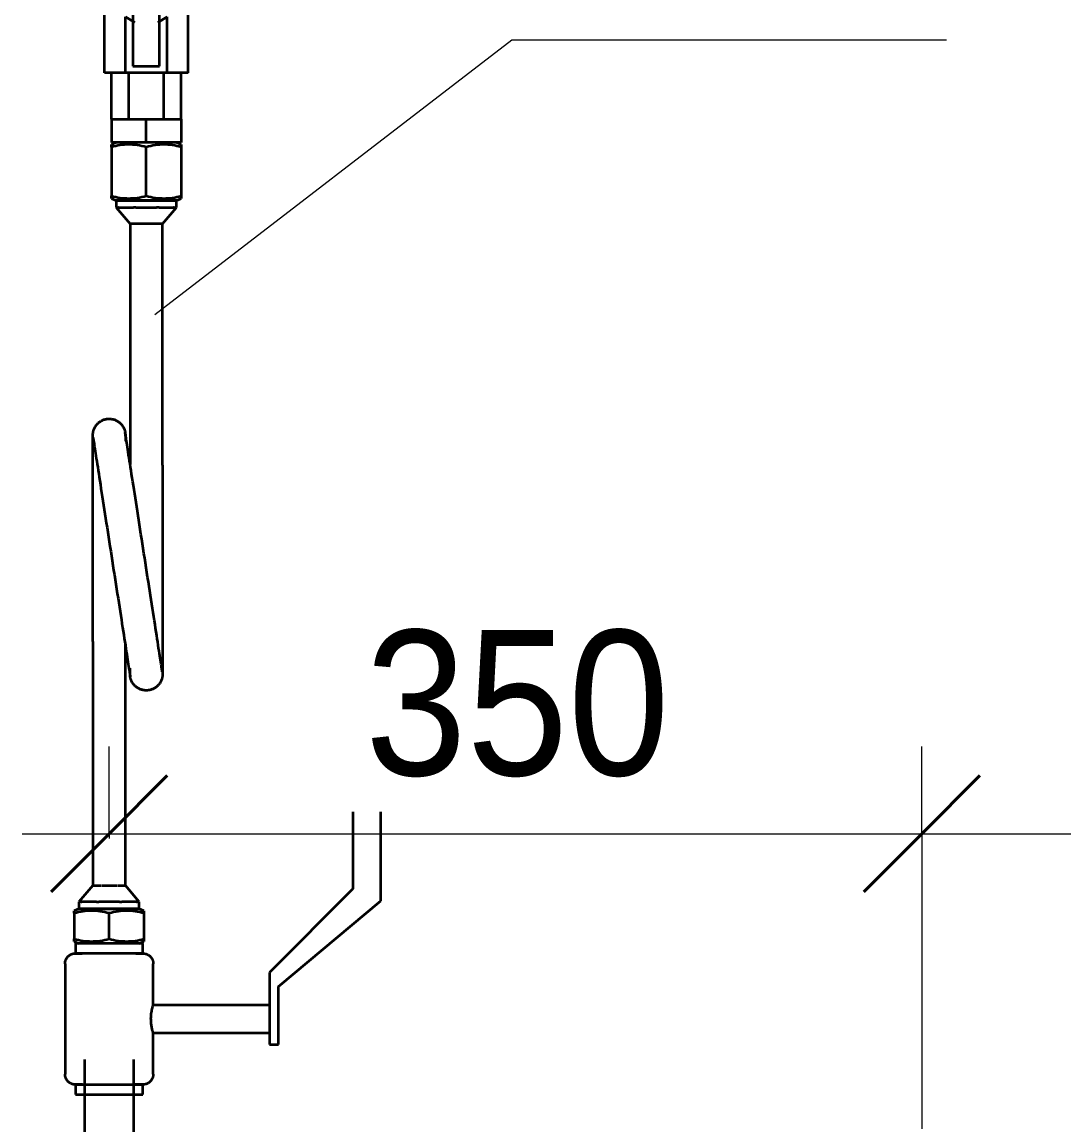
# Model space of a CAD drawing. Header units: millimetres. Extents: x -11989 to -4071, y -1478 to 4600.
# Drawn here: x -7676.5 to -7227.8, y 1946.9 to 2421.9 of the extents above; entities that cross this region are included whole.
import ezdxf

# ---------------------------------------------------------------- set-up
doc = ezdxf.new("R2010")
doc.units = ezdxf.units.MM
for name, color, linetype, lineweight in [('A-ANNO-DIMS', 7, 'Continuous', 9), ('A-ANNO-DIMS-25', 7, 'Continuous', 9), ('P-PIPE', 7, 'Continuous', 35), ('P-PIPE-IDEN', 7, 'Continuous', 20)]:
    doc.layers.add(name, color=color, linetype=linetype, lineweight=lineweight)
doc.styles.add('Arial_I_1', font='arial.ttf', dxfattribs={"width": 0.9, "height": 62.5})
doc.dimstyles.new('2_5mm_GOST_Type_AU_BF0_9_K_Диагональ__2_мм', dxfattribs={"dimscale": 304.8, "dimtxt": 63.766212, "dimasz": 0.164042, "dimexe": 0.123031, "dimexo": 0.123031, "dimgap": 0.024606, "dimtad": 1, "dimdec": 0, "dimzin": 0, "dimdsep": 46, "dimtxsty": 'Arial_I_1', "dimblk1": 'OBLIQUE', "dimblk2": 'OBLIQUE', "dimsah": 1, "dimcen": 0.09, "dimdle": 0.123031, "dimazin": 2, "dimtfac": 1, "dimtdec": 4, "dimtix": 1, "dimtmove": 0, "dimatfit": 3, "dimfxl": 1, "dimtvp": 1, "dimtfill": 1, "dimtolj": 1, "dimtzin": 0, "dimarcsym": 2})

# ---------------------------------------------------------------- blocks, each defined once
blk = doc.blocks.new('Закладная прямая СГК _с перкинсом_ - Закладная прямая СГК _с перкинсом_-V26-Разрез 4')
at = {"layer": 'P-PIPE', "true_color": 0xff8000}
for points in [[(-7518.8, 2128), (-7517.48, 2128), (-7518.96, 2131.25), (-7521.98, 2132.5), (-7533.98, 2132.5), (-7537.17, 2131.18), (-7538.48, 2128), (-7518.89, 2128)], [(-7522.73, 2102), (-7517.48, 2102), (-7517.48, 2128), (-7538.48, 2128), (-7538.48, 2102), (-7527.98, 2102)], [(-7521.98, 2097.5), (-7518.8, 2098.82), (-7517.48, 2102), (-7538.48, 2102), (-7537.17, 2098.82), (-7533.98, 2097.5), (-7533.98, 2098.52), (-7532.66, 2097.99), (-7530.48, 2097.62), (-7525.29, 2097.73), (-7521.98, 2098.16)]]:
    blk.add_hatch(color=30, dxfattribs=at).paths.add_polyline_path(points)
at = {"layer": 'P-PIPE'}
for p, q in [((-7640.98, 2400), (-7640.98, 2468)), ((-7604.98, 2400), (-7604.98, 2468)), ((-7628.72, 2464.6), (-7628.72, 2402.92)), ((-7617.25, 2402.92), (-7617.25, 2464.6)), ((-7631.98, 2400), (-7631.98, 2424.05)), ((-7631.98, 2424.05), (-7627.95, 2421.72)), ((-7618.02, 2421.72), (-7613.98, 2424.05)), ((-7613.98, 2400), (-7613.98, 2424.05)), ((-7631.98, 2400), (-7640.98, 2400)), ((-7637.98, 2380), (-7637.98, 2400)), ((-7613.98, 2400), (-7631.98, 2400)), ((-7630.48, 2380), (-7630.48, 2400)), ((-7628.72, 2402.92), (-7622.98, 2402.92)), ((-7622.98, 2402.92), (-7617.25, 2402.92)), ((-7615.48, 2380), (-7615.48, 2400)), ((-7604.98, 2400), (-7613.98, 2400)), ((-7607.98, 2380), (-7607.98, 2400)), ((-7637.98, 2380), (-7622.98, 2380)), ((-7637.98, 2380), (-7637.98, 2370)), ((-7622.98, 2380), (-7607.98, 2380)), ((-7622.98, 2370), (-7622.98, 2380)), ((-7607.98, 2380), (-7607.98, 2370)), ((-7622.98, 2370), (-7637.98, 2370)), ((-7607.98, 2370), (-7622.98, 2370)), ((-7538.48, 2128), (-7538.48, 2102)), ((-7517.48, 2102), (-7517.48, 2128)), ((-7533.98, 2098.52), (-7533.98, 2048.5)), ((-7521.98, 2043.42), (-7521.98, 2098.69)), ((-7533.98, 2048.5), (-7569.98, 2012.5)), ((-7565.98, 2006.5), (-7521.98, 2043.42)), ((-7653.48, 2025), (-7653.48, 2020.75)), ((-7624.48, 2025), (-7653.48, 2025)), ((-7624.48, 2020.75), (-7624.48, 2025)), ((-7624.48, 2020.75), (-7653.48, 2020.75)), ((-7657.98, 2016.25), (-7657.98, 1968.75)), ((-7619.98, 1998.5), (-7619.98, 2016.25)), ((-7569.98, 2012.5), (-7569.98, 1981.5)), ((-7565.98, 1981.5), (-7565.98, 2006.5)), ((-7569.98, 1998.5), (-7619.98, 1998.5)), ((-7619.98, 1968.75), (-7619.98, 1986.5)), ((-7619.98, 1986.5), (-7569.98, 1986.5)), ((-7569.98, 1981.5), (-7565.98, 1981.5)), ((-7649.63, 1975), (-7649.63, 1875)), ((-7628.33, 1875), (-7628.33, 1975)), ((-7653.48, 1964.25), (-7653.48, 1960)), ((-7653.48, 1964.25), (-7624.48, 1964.25)), ((-7624.48, 1960), (-7624.48, 1964.25)), ((-7653.48, 1960), (-7624.48, 1960))]:
    blk.add_line(p, q, dxfattribs=at)
at = {"layer": 'P-PIPE', "flags": 128}
for points in [[(-7538.48, 2128), (-7538.48, 2128.18), (-7538.47, 2128.36), (-7538.45, 2128.54), (-7538.43, 2128.72), (-7538.39, 2128.89), (-7538.35, 2129.07), (-7538.31, 2129.24), (-7538.26, 2129.42), (-7538.2, 2129.59), (-7538.13, 2129.75), (-7538.06, 2129.92), (-7537.98, 2130.08), (-7537.89, 2130.24), (-7537.8, 2130.39), (-7537.7, 2130.54), (-7537.59, 2130.69), (-7537.48, 2130.83), (-7537.37, 2130.97), (-7537.25, 2131.1), (-7537.12, 2131.23), (-7536.99, 2131.35), (-7536.85, 2131.47), (-7536.71, 2131.58), (-7536.56, 2131.69), (-7536.42, 2131.79), (-7536.26, 2131.88), (-7536.1, 2131.97), (-7535.94, 2132.05), (-7535.78, 2132.13), (-7535.61, 2132.19), (-7535.45, 2132.26), (-7535.27, 2132.31), (-7535.1, 2132.36), (-7534.93, 2132.4), (-7534.75, 2132.43), (-7534.57, 2132.46), (-7534.39, 2132.48), (-7534.21, 2132.49), (-7534.03, 2132.5), (-7533.98, 2132.5)], [(-7533.98, 2132.5), (-7533.98, 2132.5), (-7533.96, 2132.5), (-7533.94, 2132.5), (-7533.91, 2132.5), (-7533.86, 2132.5), (-7533.81, 2132.5), (-7533.75, 2132.5), (-7533.68, 2132.5), (-7533.6, 2132.5), (-7533.51, 2132.5), (-7533.41, 2132.5), (-7533.31, 2132.5), (-7533.19, 2132.5), (-7533.07, 2132.5), (-7532.94, 2132.5), (-7532.8, 2132.5), (-7532.65, 2132.5), (-7532.49, 2132.5), (-7532.33, 2132.5), (-7532.16, 2132.5), (-7531.99, 2132.5), (-7531.81, 2132.5), (-7531.62, 2132.5), (-7531.42, 2132.5), (-7531.23, 2132.5), (-7531.02, 2132.5), (-7530.81, 2132.5), (-7530.6, 2132.5)], [(-7521.98, 2132.5), (-7521.99, 2132.5), (-7522, 2132.5), (-7522.03, 2132.5), (-7522.06, 2132.5), (-7522.1, 2132.5), (-7522.16, 2132.5), (-7522.22, 2132.5), (-7522.29, 2132.5), (-7522.37, 2132.5), (-7522.46, 2132.5), (-7522.56, 2132.5), (-7522.66, 2132.5), (-7522.78, 2132.5), (-7522.9, 2132.5), (-7523.03, 2132.5), (-7523.17, 2132.5), (-7523.32, 2132.5), (-7523.47, 2132.5), (-7523.63, 2132.5), (-7523.8, 2132.5), (-7523.98, 2132.5), (-7524.16, 2132.5), (-7524.35, 2132.5), (-7524.54, 2132.5), (-7524.74, 2132.5), (-7524.95, 2132.5), (-7525.16, 2132.5), (-7525.37, 2132.5), (-7525.59, 2132.5), (-7525.81, 2132.5), (-7526.04, 2132.5), (-7526.26, 2132.5), (-7526.49, 2132.5), (-7526.73, 2132.5), (-7526.96, 2132.5), (-7527.2, 2132.5), (-7527.44, 2132.5), (-7527.68, 2132.5), (-7527.92, 2132.5), (-7528.16, 2132.5), (-7528.4, 2132.5), (-7528.64, 2132.5), (-7528.88, 2132.5), (-7529.11, 2132.5), (-7529.35, 2132.5), (-7529.58, 2132.5), (-7529.81, 2132.5), (-7530.04, 2132.5), (-7530.26, 2132.5), (-7530.48, 2132.5), (-7530.7, 2132.5), (-7530.91, 2132.5), (-7531.12, 2132.5), (-7531.32, 2132.5), (-7531.51, 2132.5), (-7531.71, 2132.5), (-7531.89, 2132.5), (-7532.07, 2132.5), (-7532.24, 2132.5), (-7532.41, 2132.5), (-7532.57, 2132.5), (-7532.72, 2132.5), (-7532.86, 2132.5), (-7533, 2132.5), (-7533.13, 2132.5), (-7533.24, 2132.5), (-7533.36, 2132.5), (-7533.46, 2132.5), (-7533.55, 2132.5), (-7533.64, 2132.5), (-7533.71, 2132.5), (-7533.78, 2132.5), (-7533.84, 2132.5), (-7533.89, 2132.5), (-7533.92, 2132.5), (-7533.95, 2132.5), (-7533.97, 2132.5), (-7533.98, 2132.5), (-7533.98, 2132.5)], [(-7525.27, 2132.5), (-7525.06, 2132.5), (-7524.85, 2132.5), (-7524.65, 2132.5), (-7524.45, 2132.5), (-7524.26, 2132.5), (-7524.08, 2132.5), (-7523.9, 2132.5), (-7523.73, 2132.5), (-7523.56, 2132.5), (-7523.4, 2132.5), (-7523.25, 2132.5), (-7523.11, 2132.5), (-7522.97, 2132.5), (-7522.84, 2132.5), (-7522.72, 2132.5), (-7522.61, 2132.5), (-7522.51, 2132.5), (-7522.42, 2132.5), (-7522.33, 2132.5), (-7522.25, 2132.5), (-7522.19, 2132.5), (-7522.13, 2132.5), (-7522.08, 2132.5), (-7522.04, 2132.5), (-7522.01, 2132.5), (-7522, 2132.5), (-7521.99, 2132.5), (-7521.98, 2132.5)], [(-7521.98, 2132.5), (-7521.8, 2132.5), (-7521.62, 2132.49), (-7521.45, 2132.47), (-7521.27, 2132.44), (-7521.09, 2132.41), (-7520.91, 2132.37), (-7520.74, 2132.32), (-7520.57, 2132.27), (-7520.4, 2132.21), (-7520.23, 2132.14), (-7520.07, 2132.07), (-7519.91, 2131.99), (-7519.75, 2131.91), (-7519.59, 2131.81), (-7519.44, 2131.71), (-7519.3, 2131.61), (-7519.15, 2131.5), (-7519.02, 2131.38), (-7518.88, 2131.26), (-7518.76, 2131.14), (-7518.63, 2131), (-7518.52, 2130.87), (-7518.4, 2130.73), (-7518.3, 2130.58), (-7518.2, 2130.43), (-7518.1, 2130.28), (-7518.02, 2130.12), (-7517.93, 2129.96), (-7517.86, 2129.8), (-7517.79, 2129.63), (-7517.73, 2129.46), (-7517.67, 2129.29), (-7517.62, 2129.12), (-7517.58, 2128.94), (-7517.55, 2128.76), (-7517.52, 2128.59), (-7517.5, 2128.41), (-7517.49, 2128.23), (-7517.48, 2128.05), (-7517.48, 2128)], [(-7533.98, 2097.5), (-7534.16, 2097.5), (-7534.34, 2097.51), (-7534.52, 2097.53), (-7534.7, 2097.56), (-7534.88, 2097.59), (-7535.05, 2097.63), (-7535.23, 2097.68), (-7535.4, 2097.73), (-7535.57, 2097.79), (-7535.74, 2097.86), (-7535.9, 2097.93), (-7536.06, 2098.01), (-7536.22, 2098.09), (-7536.37, 2098.19), (-7536.52, 2098.29), (-7536.67, 2098.39), (-7536.81, 2098.5), (-7536.95, 2098.62), (-7537.08, 2098.74), (-7537.21, 2098.86), (-7537.33, 2099), (-7537.45, 2099.13), (-7537.56, 2099.27), (-7537.67, 2099.42), (-7537.77, 2099.57), (-7537.86, 2099.72), (-7537.95, 2099.88), (-7538.03, 2100.04), (-7538.11, 2100.2), (-7538.18, 2100.37), (-7538.24, 2100.54), (-7538.29, 2100.71), (-7538.34, 2100.88), (-7538.38, 2101.06), (-7538.42, 2101.24), (-7538.45, 2101.41), (-7538.47, 2101.59), (-7538.48, 2101.77), (-7538.48, 2101.95), (-7538.48, 2102)], [(-7517.48, 2102), (-7517.49, 2101.82), (-7517.5, 2101.64), (-7517.52, 2101.46), (-7517.54, 2101.28), (-7517.57, 2101.11), (-7517.61, 2100.93), (-7517.66, 2100.76), (-7517.71, 2100.58), (-7517.77, 2100.41), (-7517.84, 2100.25), (-7517.91, 2100.08), (-7517.99, 2099.92), (-7518.08, 2099.76), (-7518.17, 2099.61), (-7518.27, 2099.46), (-7518.37, 2099.31), (-7518.48, 2099.17), (-7518.6, 2099.03), (-7518.72, 2098.9), (-7518.85, 2098.77), (-7518.98, 2098.65), (-7519.12, 2098.53), (-7519.26, 2098.42), (-7519.4, 2098.31), (-7519.55, 2098.21), (-7519.71, 2098.12), (-7519.86, 2098.03), (-7520.02, 2097.95), (-7520.19, 2097.87), (-7520.35, 2097.81), (-7520.52, 2097.74), (-7520.69, 2097.69), (-7520.87, 2097.64), (-7521.04, 2097.6), (-7521.22, 2097.57), (-7521.4, 2097.54), (-7521.58, 2097.52), (-7521.76, 2097.51), (-7521.94, 2097.5), (-7521.98, 2097.5)], [(-7531.89, 2097.5), (-7532.07, 2097.5), (-7532.24, 2097.5), (-7532.41, 2097.5), (-7532.57, 2097.5), (-7532.72, 2097.5), (-7532.86, 2097.5), (-7533, 2097.5), (-7533.13, 2097.5), (-7533.24, 2097.5), (-7533.36, 2097.5), (-7533.46, 2097.5), (-7533.55, 2097.5), (-7533.64, 2097.5), (-7533.71, 2097.5), (-7533.78, 2097.5), (-7533.84, 2097.5), (-7533.89, 2097.5), (-7533.92, 2097.5), (-7533.95, 2097.5), (-7533.97, 2097.5), (-7533.98, 2097.5)], [(-7533.98, 2097.5), (-7533.96, 2097.5), (-7533.94, 2097.5), (-7533.91, 2097.5), (-7533.86, 2097.5), (-7533.81, 2097.5), (-7533.75, 2097.5), (-7533.68, 2097.5), (-7533.6, 2097.5), (-7533.51, 2097.5), (-7533.41, 2097.5), (-7533.31, 2097.5), (-7533.19, 2097.5), (-7533.07, 2097.5), (-7532.94, 2097.5), (-7532.8, 2097.5), (-7532.65, 2097.5), (-7532.49, 2097.5), (-7532.33, 2097.5), (-7532.16, 2097.5), (-7531.99, 2097.5), (-7531.81, 2097.5), (-7531.62, 2097.5), (-7531.42, 2097.5), (-7531.23, 2097.5), (-7531.02, 2097.5), (-7530.81, 2097.5), (-7530.6, 2097.5), (-7530.38, 2097.5), (-7530.16, 2097.5), (-7529.93, 2097.5), (-7529.7, 2097.5), (-7529.47, 2097.5), (-7529.24, 2097.5), (-7529, 2097.5), (-7528.77, 2097.5), (-7528.53, 2097.5), (-7528.29, 2097.5), (-7528.05, 2097.5), (-7527.81, 2097.5), (-7527.57, 2097.5), (-7527.33, 2097.5), (-7527.09, 2097.5), (-7526.86, 2097.5), (-7526.62, 2097.5), (-7526.39, 2097.5), (-7526.16, 2097.5), (-7525.93, 2097.5), (-7525.71, 2097.5), (-7525.49, 2097.5), (-7525.27, 2097.5), (-7525.06, 2097.5), (-7524.85, 2097.5), (-7524.65, 2097.5), (-7524.45, 2097.5), (-7524.26, 2097.5), (-7524.08, 2097.5), (-7523.9, 2097.5), (-7523.73, 2097.5), (-7523.56, 2097.5), (-7523.4, 2097.5), (-7523.25, 2097.5), (-7523.11, 2097.5), (-7522.97, 2097.5), (-7522.84, 2097.5), (-7522.72, 2097.5), (-7522.61, 2097.5), (-7522.51, 2097.5), (-7522.42, 2097.5), (-7522.33, 2097.5), (-7522.25, 2097.5), (-7522.19, 2097.5), (-7522.13, 2097.5), (-7522.08, 2097.5), (-7522.04, 2097.5), (-7522.01, 2097.5), (-7522, 2097.5), (-7521.99, 2097.5)], [(-7521.99, 2097.5), (-7522, 2097.5), (-7522.03, 2097.5), (-7522.06, 2097.5), (-7522.1, 2097.5), (-7522.16, 2097.5), (-7522.22, 2097.5), (-7522.29, 2097.5), (-7522.37, 2097.5), (-7522.46, 2097.5), (-7522.56, 2097.5), (-7522.66, 2097.5), (-7522.78, 2097.5), (-7522.9, 2097.5), (-7523.03, 2097.5), (-7523.17, 2097.5), (-7523.32, 2097.5), (-7523.47, 2097.5), (-7523.63, 2097.5), (-7523.8, 2097.5), (-7523.98, 2097.5), (-7524.16, 2097.5)], [(-7657.98, 2016.25), (-7657.98, 2016.43), (-7657.97, 2016.61), (-7657.95, 2016.79), (-7657.93, 2016.97), (-7657.89, 2017.14), (-7657.85, 2017.32), (-7657.81, 2017.49), (-7657.76, 2017.67), (-7657.7, 2017.84), (-7657.63, 2018), (-7657.56, 2018.17), (-7657.48, 2018.33), (-7657.39, 2018.49), (-7657.3, 2018.64), (-7657.2, 2018.79), (-7657.09, 2018.94), (-7656.98, 2019.08), (-7656.87, 2019.22), (-7656.75, 2019.35), (-7656.62, 2019.48), (-7656.49, 2019.6), (-7656.35, 2019.72), (-7656.21, 2019.83), (-7656.06, 2019.94), (-7655.92, 2020.04), (-7655.76, 2020.13), (-7655.6, 2020.22), (-7655.44, 2020.3), (-7655.28, 2020.38), (-7655.11, 2020.44), (-7654.95, 2020.51), (-7654.77, 2020.56), (-7654.6, 2020.61), (-7654.43, 2020.65), (-7654.25, 2020.68), (-7654.07, 2020.71), (-7653.89, 2020.73), (-7653.71, 2020.74), (-7653.53, 2020.75), (-7653.48, 2020.75)], [(-7653.48, 2020.75), (-7653.47, 2020.75), (-7653.44, 2020.75), (-7653.38, 2020.75), (-7653.3, 2020.75), (-7653.19, 2020.75), (-7653.07, 2020.75), (-7652.92, 2020.75), (-7652.75, 2020.75), (-7652.55, 2020.75), (-7652.34, 2020.75), (-7652.1, 2020.75), (-7651.85, 2020.75), (-7651.57, 2020.75), (-7651.27, 2020.75), (-7650.95, 2020.75), (-7650.61, 2020.75)], [(-7624.48, 2020.75), (-7624.5, 2020.75), (-7624.53, 2020.75), (-7624.59, 2020.75), (-7624.67, 2020.75), (-7624.77, 2020.75), (-7624.9, 2020.75), (-7625.05, 2020.75), (-7625.22, 2020.75), (-7625.41, 2020.75), (-7625.63, 2020.75), (-7625.86, 2020.75), (-7626.12, 2020.75), (-7626.4, 2020.75), (-7626.7, 2020.75), (-7627.02, 2020.75), (-7627.35, 2020.75), (-7627.71, 2020.75), (-7628.08, 2020.75), (-7628.47, 2020.75), (-7628.88, 2020.75), (-7629.31, 2020.75), (-7629.75, 2020.75), (-7630.2, 2020.75), (-7630.67, 2020.75), (-7631.15, 2020.75), (-7631.64, 2020.75), (-7632.15, 2020.75), (-7632.67, 2020.75), (-7633.19, 2020.75), (-7633.73, 2020.75), (-7634.27, 2020.75), (-7634.83, 2020.75), (-7635.39, 2020.75), (-7635.95, 2020.75), (-7636.52, 2020.75), (-7637.09, 2020.75), (-7637.67, 2020.75), (-7638.25, 2020.75), (-7638.83, 2020.75), (-7639.41, 2020.75), (-7639.99, 2020.75), (-7640.56, 2020.75), (-7641.14, 2020.75), (-7641.71, 2020.75), (-7642.28, 2020.75), (-7642.84, 2020.75), (-7643.4, 2020.75), (-7643.95, 2020.75), (-7644.49, 2020.75), (-7645.02, 2020.75), (-7645.54, 2020.75), (-7646.05, 2020.75), (-7646.55, 2020.75), (-7647.04, 2020.75), (-7647.52, 2020.75), (-7647.98, 2020.75), (-7648.43, 2020.75), (-7648.86, 2020.75), (-7649.28, 2020.75), (-7649.68, 2020.75), (-7650.06, 2020.75), (-7650.42, 2020.75), (-7650.77, 2020.75), (-7651.1, 2020.75), (-7651.41, 2020.75), (-7651.7, 2020.75), (-7651.97, 2020.75), (-7652.21, 2020.75), (-7652.44, 2020.75), (-7652.65, 2020.75), (-7652.83, 2020.75), (-7652.99, 2020.75), (-7653.13, 2020.75), (-7653.25, 2020.75), (-7653.34, 2020.75), (-7653.41, 2020.75), (-7653.46, 2020.75), (-7653.48, 2020.75), (-7653.48, 2020.75)], [(-7627.54, 2020.75), (-7627.2, 2020.75), (-7626.87, 2020.75), (-7626.56, 2020.75), (-7626.27, 2020.75), (-7626, 2020.75), (-7625.75, 2020.75), (-7625.53, 2020.75), (-7625.32, 2020.75), (-7625.14, 2020.75), (-7624.98, 2020.75), (-7624.84, 2020.75), (-7624.72, 2020.75), (-7624.63, 2020.75), (-7624.56, 2020.75), (-7624.51, 2020.75), (-7624.49, 2020.75), (-7624.48, 2020.75)], [(-7624.48, 2020.75), (-7624.3, 2020.75), (-7624.12, 2020.74), (-7623.95, 2020.72), (-7623.77, 2020.69), (-7623.59, 2020.66), (-7623.41, 2020.62), (-7623.24, 2020.57), (-7623.07, 2020.52), (-7622.9, 2020.46), (-7622.73, 2020.39), (-7622.57, 2020.32), (-7622.41, 2020.24), (-7622.25, 2020.16), (-7622.09, 2020.06), (-7621.94, 2019.96), (-7621.8, 2019.86), (-7621.65, 2019.75), (-7621.52, 2019.63), (-7621.38, 2019.51), (-7621.26, 2019.39), (-7621.13, 2019.25), (-7621.02, 2019.12), (-7620.9, 2018.98), (-7620.8, 2018.83), (-7620.7, 2018.68), (-7620.6, 2018.53), (-7620.52, 2018.37), (-7620.43, 2018.21), (-7620.36, 2018.05), (-7620.29, 2017.88), (-7620.23, 2017.71), (-7620.17, 2017.54), (-7620.12, 2017.37), (-7620.08, 2017.19), (-7620.05, 2017.01), (-7620.02, 2016.84), (-7620, 2016.66), (-7619.99, 2016.48), (-7619.98, 2016.3), (-7619.98, 2016.25)], [(-7653.48, 1964.25), (-7653.66, 1964.25), (-7653.84, 1964.26), (-7654.02, 1964.28), (-7654.2, 1964.31), (-7654.38, 1964.34), (-7654.55, 1964.38), (-7654.73, 1964.43), (-7654.9, 1964.48), (-7655.07, 1964.54), (-7655.24, 1964.61), (-7655.4, 1964.68), (-7655.56, 1964.76), (-7655.72, 1964.84), (-7655.87, 1964.94), (-7656.02, 1965.04), (-7656.17, 1965.14), (-7656.31, 1965.25), (-7656.45, 1965.37), (-7656.58, 1965.49), (-7656.71, 1965.61), (-7656.83, 1965.75), (-7656.95, 1965.88), (-7657.06, 1966.02), (-7657.17, 1966.17), (-7657.27, 1966.32), (-7657.36, 1966.47), (-7657.45, 1966.63), (-7657.53, 1966.79), (-7657.61, 1966.95), (-7657.68, 1967.12), (-7657.74, 1967.29), (-7657.79, 1967.46), (-7657.84, 1967.63), (-7657.88, 1967.81), (-7657.92, 1967.99), (-7657.95, 1968.16), (-7657.97, 1968.34), (-7657.98, 1968.52), (-7657.98, 1968.7), (-7657.98, 1968.75)], [(-7619.98, 1968.75), (-7619.99, 1968.57), (-7620, 1968.39), (-7620.02, 1968.21), (-7620.04, 1968.03), (-7620.07, 1967.86), (-7620.11, 1967.68), (-7620.16, 1967.51), (-7620.21, 1967.33), (-7620.27, 1967.16), (-7620.34, 1967), (-7620.41, 1966.83), (-7620.49, 1966.67), (-7620.58, 1966.51), (-7620.67, 1966.36), (-7620.77, 1966.21), (-7620.87, 1966.06), (-7620.98, 1965.92), (-7621.1, 1965.78), (-7621.22, 1965.65), (-7621.35, 1965.52), (-7621.48, 1965.4), (-7621.62, 1965.28), (-7621.76, 1965.17), (-7621.9, 1965.06), (-7622.05, 1964.96), (-7622.21, 1964.87), (-7622.36, 1964.78), (-7622.52, 1964.7), (-7622.69, 1964.62), (-7622.85, 1964.56), (-7623.02, 1964.49), (-7623.19, 1964.44), (-7623.37, 1964.39), (-7623.54, 1964.35), (-7623.72, 1964.32), (-7623.9, 1964.29), (-7624.08, 1964.27), (-7624.26, 1964.26), (-7624.44, 1964.25), (-7624.48, 1964.25)], [(-7650.42, 1964.25), (-7650.77, 1964.25), (-7651.1, 1964.25), (-7651.41, 1964.25), (-7651.7, 1964.25), (-7651.97, 1964.25), (-7652.21, 1964.25), (-7652.44, 1964.25), (-7652.65, 1964.25), (-7652.83, 1964.25), (-7652.99, 1964.25), (-7653.13, 1964.25), (-7653.25, 1964.25), (-7653.34, 1964.25), (-7653.41, 1964.25), (-7653.46, 1964.25), (-7653.48, 1964.25), (-7653.48, 1964.25)], [(-7653.48, 1964.25), (-7653.47, 1964.25), (-7653.44, 1964.25), (-7653.38, 1964.25), (-7653.3, 1964.25), (-7653.19, 1964.25), (-7653.07, 1964.25), (-7652.92, 1964.25), (-7652.75, 1964.25), (-7652.55, 1964.25), (-7652.34, 1964.25), (-7652.1, 1964.25), (-7651.85, 1964.25), (-7651.57, 1964.25), (-7651.27, 1964.25), (-7650.95, 1964.25), (-7650.61, 1964.25), (-7650.26, 1964.25), (-7649.89, 1964.25), (-7649.49, 1964.25), (-7649.09, 1964.25), (-7648.66, 1964.25), (-7648.22, 1964.25), (-7647.77, 1964.25), (-7647.3, 1964.25), (-7646.82, 1964.25), (-7646.32, 1964.25), (-7645.82, 1964.25), (-7645.3, 1964.25), (-7644.77, 1964.25), (-7644.24, 1964.25), (-7643.69, 1964.25), (-7643.14, 1964.25), (-7642.58, 1964.25), (-7642.02, 1964.25), (-7641.45, 1964.25), (-7640.87, 1964.25), (-7640.3, 1964.25), (-7639.72, 1964.25), (-7639.14, 1964.25), (-7638.56, 1964.25), (-7637.98, 1964.25), (-7637.4, 1964.25), (-7636.83, 1964.25), (-7636.26, 1964.25), (-7635.69, 1964.25), (-7635.13, 1964.25), (-7634.57, 1964.25), (-7634.02, 1964.25), (-7633.48, 1964.25), (-7632.95, 1964.25), (-7632.43, 1964.25), (-7631.92, 1964.25), (-7631.41, 1964.25), (-7630.93, 1964.25), (-7630.45, 1964.25), (-7629.99, 1964.25), (-7629.54, 1964.25), (-7629.11, 1964.25), (-7628.69, 1964.25), (-7628.29, 1964.25), (-7627.91, 1964.25), (-7627.54, 1964.25), (-7627.2, 1964.25), (-7626.87, 1964.25), (-7626.56, 1964.25), (-7626.27, 1964.25), (-7626, 1964.25), (-7625.75, 1964.25), (-7625.53, 1964.25), (-7625.32, 1964.25), (-7625.14, 1964.25), (-7624.98, 1964.25), (-7624.84, 1964.25), (-7624.72, 1964.25), (-7624.63, 1964.25), (-7624.56, 1964.25), (-7624.51, 1964.25), (-7624.49, 1964.25), (-7624.48, 1964.25)], [(-7624.48, 1964.25), (-7624.5, 1964.25), (-7624.53, 1964.25), (-7624.59, 1964.25), (-7624.67, 1964.25), (-7624.77, 1964.25), (-7624.9, 1964.25), (-7625.05, 1964.25), (-7625.22, 1964.25), (-7625.41, 1964.25), (-7625.63, 1964.25), (-7625.86, 1964.25), (-7626.12, 1964.25), (-7626.4, 1964.25), (-7626.7, 1964.25), (-7627.02, 1964.25), (-7627.35, 1964.25), (-7627.71, 1964.25)]]:
    blk.add_lwpolyline(points, dxfattribs=at)
at = {"layer": 'P-PIPE'}
blk.add_open_spline([(-7619.98, 1986.5), (-7619.98, 1986.5), (-7620.01, 1986.57), (-7620.09, 1986.83), (-7620.22, 1987.28), (-7620.38, 1987.88), (-7620.55, 1988.62), (-7620.71, 1989.48), (-7620.84, 1990.43), (-7620.94, 1991.53), (-7620.96, 1992.55), (-7620.94, 1993.42), (-7620.88, 1994.27), (-7620.75, 1995.31), (-7620.55, 1996.39), (-7620.34, 1997.29), (-7620.08, 1998.21), (-7619.98, 1998.49), (-7619.98, 1998.5)], degree=3, knots=[0, 0, 0, 0, 0.055556, 0.111111, 0.166667, 0.222222, 0.277778, 0.333333, 0.388889, 0.444444, 0.513889, 0.548611, 0.583333, 0.652778, 0.722222, 0.791667, 0.861111, 1, 1, 1, 1], dxfattribs=at)
blk = doc.blocks.new('РОСМА_ПетлеваяТрубкаПрямая - Прямая из углеродистой стали-V25-Разрез 4')
at = {"layer": 'P-PIPE'}
for p, q in [((-7935.98, 2370), (-7937.98, 2369.07)), ((-7937.98, 2368), (-7937.98, 2347)), ((-7922.98, 2347), (-7922.98, 2368)), ((-7907.98, 2369.07), (-7909.98, 2370)), ((-7907.98, 2368), (-7907.98, 2347)), ((-7937.98, 2345.93), (-7935.98, 2345)), ((-7935.98, 2345), (-7935.98, 2342)), ((-7909.98, 2345), (-7935.98, 2345)), ((-7935.98, 2345), (-7922.98, 2345)), ((-7935.98, 2342), (-7935.09, 2342)), ((-7935.98, 2342), (-7929.98, 2335)), ((-7934.76, 2342), (-7934.99, 2342)), ((-7934.77, 2342), (-7928.47, 2342)), ((-7927.42, 2342), (-7928.48, 2342)), ((-7927.44, 2342), (-7918.53, 2342)), ((-7922.98, 2345), (-7909.98, 2345)), ((-7917.48, 2342), (-7918.54, 2342)), ((-7917.5, 2342), (-7911.2, 2342)), ((-7915.98, 2335), (-7909.98, 2342)), ((-7910.97, 2342), (-7911.2, 2342)), ((-7910.87, 2342), (-7909.98, 2342)), ((-7909.98, 2345), (-7907.98, 2345.93)), ((-7909.98, 2342), (-7909.98, 2345)), ((-7929.98, 2335), (-7929.98, 2268.3)), ((-7922.98, 2335), (-7929.98, 2335)), ((-7915.98, 2335), (-7922.98, 2335)), ((-7915.98, 2268.3), (-7915.98, 2335)), ((-7945.98, 2113.52), (-7945.98, 2050)), ((-7931.98, 2050), (-7931.98, 2113.52)), ((-7945.98, 2050), (-7951.98, 2043)), ((-7945.98, 2050), (-7942.55, 2050)), ((-7942.2, 2050), (-7936.86, 2050)), ((-7936.86, 2050), (-7935.47, 2050)), ((-7935.21, 2050), (-7931.98, 2050)), ((-7925.98, 2043), (-7931.98, 2050)), ((-7951.98, 2043), (-7951.98, 2040)), ((-7951.09, 2043), (-7951.98, 2043)), ((-7950.99, 2043), (-7950.76, 2043)), ((-7944.47, 2043), (-7950.77, 2043)), ((-7944.48, 2043), (-7943.42, 2043)), ((-7934.53, 2043), (-7943.44, 2043)), ((-7934.54, 2043), (-7933.48, 2043)), ((-7927.2, 2043), (-7933.5, 2043)), ((-7927.2, 2043), (-7926.97, 2043)), ((-7925.98, 2043), (-7926.87, 2043)), ((-7925.98, 2040), (-7925.98, 2043)), ((-7951.98, 2040), (-7953.98, 2039.07)), ((-7953.98, 2038), (-7953.98, 2027)), ((-7951.98, 2040), (-7925.98, 2040)), ((-7938.98, 2040), (-7951.98, 2040)), ((-7925.98, 2040), (-7938.98, 2040)), ((-7938.98, 2027), (-7938.98, 2038)), ((-7923.98, 2039.07), (-7925.98, 2040)), ((-7923.98, 2038), (-7923.98, 2027)), ((-7953.98, 2025.93), (-7951.98, 2025)), ((-7925.98, 2025), (-7923.98, 2025.93))]:
    blk.add_line(p, q, dxfattribs=at)
at = {"layer": 'P-PIPE', "flags": 128}
for points in [[(-7929.98, 2268.3), (-7929.98, 2266.3), (-7929.98, 2264.31), (-7929.98, 2262.32), (-7929.98, 2260.34), (-7929.98, 2258.37), (-7929.98, 2256.42), (-7929.98, 2254.48), (-7929.98, 2252.57), (-7929.98, 2250.69), (-7929.98, 2248.83), (-7929.98, 2247.01), (-7929.98, 2245.21), (-7929.98, 2243.46), (-7929.98, 2241.74), (-7929.98, 2240.07), (-7929.98, 2238.44), (-7929.98, 2236.86), (-7929.98, 2235.33), (-7929.98, 2233.86), (-7929.98, 2232.43), (-7929.98, 2231.33)], [(-7915.98, 2230.96), (-7915.98, 2232.32), (-7915.98, 2233.74), (-7915.98, 2235.21), (-7915.98, 2236.74), (-7915.98, 2238.31), (-7915.98, 2239.94), (-7915.98, 2241.6), (-7915.98, 2243.32), (-7915.98, 2245.07), (-7915.98, 2246.86), (-7915.98, 2248.68), (-7915.98, 2250.54), (-7915.98, 2252.42), (-7915.98, 2254.33), (-7915.98, 2256.26), (-7915.98, 2258.21), (-7915.98, 2260.18), (-7915.98, 2262.15), (-7915.98, 2264.14), (-7915.98, 2266.14), (-7915.98, 2268.14), (-7915.98, 2268.3)], [(-7945.98, 2244), (-7945.98, 2244.28), (-7945.96, 2244.56), (-7945.93, 2244.84), (-7945.89, 2245.12), (-7945.84, 2245.39), (-7945.78, 2245.66), (-7945.71, 2245.93), (-7945.63, 2246.2), (-7945.54, 2246.47), (-7945.43, 2246.73), (-7945.32, 2246.98), (-7945.19, 2247.23), (-7945.06, 2247.48), (-7944.91, 2247.72), (-7944.76, 2247.95), (-7944.6, 2248.18), (-7944.43, 2248.4), (-7944.25, 2248.62), (-7944.06, 2248.82), (-7943.86, 2249.02), (-7943.66, 2249.21), (-7943.44, 2249.4), (-7943.22, 2249.57), (-7943, 2249.73), (-7942.77, 2249.89), (-7942.53, 2250.04), (-7942.28, 2250.17), (-7942.03, 2250.3), (-7941.78, 2250.42), (-7941.52, 2250.52), (-7941.26, 2250.62), (-7941.11, 2250.67)], [(-7941.11, 2250.67), (-7940.84, 2250.75), (-7940.57, 2250.82), (-7940.29, 2250.88), (-7940.02, 2250.92), (-7939.74, 2250.96), (-7939.46, 2250.98), (-7939.18, 2251), (-7938.9, 2251), (-7938.62, 2250.99), (-7938.34, 2250.97), (-7938.06, 2250.94), (-7937.79, 2250.9), (-7937.51, 2250.84), (-7937.24, 2250.78), (-7936.97, 2250.7), (-7936.7, 2250.62), (-7936.44, 2250.52), (-7936.18, 2250.41), (-7935.93, 2250.3), (-7935.68, 2250.17), (-7935.43, 2250.03), (-7935.2, 2249.89), (-7934.96, 2249.73), (-7934.74, 2249.57), (-7934.52, 2249.39), (-7934.31, 2249.21), (-7934.1, 2249.02), (-7933.91, 2248.82), (-7933.72, 2248.61), (-7933.54, 2248.4), (-7933.37, 2248.17), (-7933.2, 2247.95), (-7933.05, 2247.71), (-7932.91, 2247.47), (-7932.77, 2247.23), (-7932.65, 2246.98), (-7932.53, 2246.72), (-7932.43, 2246.46), (-7932.34, 2246.2), (-7932.25, 2245.93), (-7932.18, 2245.66), (-7932.12, 2245.38), (-7932.07, 2245.11), (-7932.03, 2244.83), (-7932.01, 2244.55), (-7931.99, 2244.27), (-7931.98, 2244)], [(-7945.98, 2155.09), (-7945.98, 2156.54), (-7945.98, 2158.04), (-7945.98, 2159.6), (-7945.98, 2161.21), (-7945.98, 2162.87), (-7945.98, 2164.58), (-7945.98, 2166.33), (-7945.98, 2168.13), (-7945.98, 2169.96), (-7945.98, 2171.83), (-7945.98, 2173.73), (-7945.98, 2175.66), (-7945.98, 2177.62), (-7945.98, 2179.61), (-7945.98, 2181.61), (-7945.98, 2183.63), (-7945.98, 2185.67), (-7945.98, 2187.72), (-7945.98, 2189.77), (-7945.98, 2191.83), (-7945.98, 2193.89), (-7945.98, 2195.95), (-7945.98, 2198), (-7945.98, 2200.04), (-7945.98, 2202.07), (-7945.98, 2204.09), (-7945.98, 2206.09), (-7945.98, 2208.06), (-7945.98, 2210.01), (-7945.98, 2211.94), (-7945.98, 2213.83), (-7945.98, 2215.69), (-7945.98, 2217.51), (-7945.98, 2219.29), (-7945.98, 2221.02), (-7945.98, 2222.72), (-7945.98, 2224.36), (-7945.98, 2225.95), (-7945.98, 2227.49), (-7945.98, 2228.97), (-7945.98, 2230.4), (-7945.98, 2231.76), (-7945.98, 2233.06), (-7945.98, 2234.3), (-7945.98, 2235.47), (-7945.98, 2236.57), (-7945.98, 2237.6), (-7945.98, 2238.56), (-7945.98, 2239.44), (-7945.98, 2240.25), (-7945.98, 2240.99), (-7945.98, 2241.64), (-7945.98, 2242.22), (-7945.98, 2242.72), (-7945.98, 2243.13), (-7945.98, 2243.47), (-7945.98, 2243.72), (-7945.98, 2243.9), (-7945.98, 2243.99), (-7945.98, 2244)], [(-7945.9, 2242.93), (-7945.89, 2242.88), (-7945.88, 2242.76), (-7945.84, 2242.56), (-7945.8, 2242.27), (-7945.74, 2241.9), (-7945.67, 2241.45), (-7945.59, 2240.92), (-7945.49, 2240.31), (-7945.39, 2239.62), (-7945.27, 2238.86), (-7945.14, 2238.02), (-7945, 2237.11), (-7944.84, 2236.12), (-7944.68, 2235.06), (-7944.5, 2233.93), (-7944.32, 2232.73), (-7944.12, 2231.47), (-7943.92, 2230.14), (-7943.7, 2228.75), (-7943.47, 2227.31), (-7943.24, 2225.8), (-7943, 2224.24), (-7942.75, 2222.63), (-7942.49, 2220.96), (-7942.22, 2219.25), (-7941.95, 2217.5), (-7941.67, 2215.7), (-7941.39, 2213.86), (-7941.1, 2211.99), (-7940.8, 2210.09), (-7940.5, 2208.15), (-7940.19, 2206.19), (-7939.89, 2204.21), (-7939.57, 2202.2), (-7939.26, 2200.18), (-7938.94, 2198.14), (-7938.63, 2196.1), (-7938.31, 2194.04), (-7937.99, 2191.98), (-7937.67, 2189.92), (-7937.35, 2187.86), (-7937.03, 2185.81), (-7936.71, 2183.77), (-7936.4, 2181.74), (-7936.08, 2179.72), (-7935.77, 2177.73), (-7935.47, 2175.75), (-7935.16, 2173.8), (-7934.87, 2171.88), (-7934.57, 2169.99), (-7934.28, 2168.14), (-7934, 2166.32), (-7933.72, 2164.54), (-7933.46, 2162.81), (-7933.19, 2161.12), (-7932.94, 2159.48), (-7932.69, 2157.89), (-7932.45, 2156.35), (-7932.22, 2154.87), (-7932, 2153.45), (-7931.79, 2152.09), (-7931.59, 2150.79), (-7931.4, 2149.56), (-7931.22, 2148.39), (-7931.05, 2147.3), (-7930.89, 2146.27), (-7930.74, 2145.32), (-7930.6, 2144.43), (-7930.48, 2143.63), (-7930.36, 2142.9), (-7930.26, 2142.25), (-7930.17, 2141.68), (-7930.1, 2141.18), (-7930.03, 2140.77), (-7929.98, 2140.44), (-7929.94, 2140.19), (-7929.92, 2140.02), (-7929.9, 2139.94), (-7929.9, 2139.93)], [(-7916.12, 2142.44), (-7916.17, 2142.73), (-7916.23, 2143.1), (-7916.3, 2143.55), (-7916.38, 2144.08), (-7916.47, 2144.69), (-7916.58, 2145.38), (-7916.7, 2146.14), (-7916.83, 2146.98), (-7916.97, 2147.89), (-7917.12, 2148.88), (-7917.29, 2149.94), (-7917.46, 2151.07), (-7917.65, 2152.27), (-7917.85, 2153.53), (-7918.05, 2154.86), (-7918.27, 2156.25), (-7918.49, 2157.69), (-7918.73, 2159.2), (-7918.97, 2160.76), (-7919.22, 2162.37), (-7919.48, 2164.04), (-7919.74, 2165.75), (-7920.02, 2167.5), (-7920.3, 2169.3), (-7920.58, 2171.14), (-7920.87, 2173.01), (-7921.17, 2174.91), (-7921.47, 2176.85), (-7921.77, 2178.81), (-7922.08, 2180.79), (-7922.39, 2182.8), (-7922.71, 2184.82), (-7923.02, 2186.86), (-7923.34, 2188.9), (-7923.66, 2190.96), (-7923.98, 2193.02), (-7924.3, 2195.08), (-7924.62, 2197.14), (-7924.94, 2199.19), (-7925.26, 2201.23), (-7925.57, 2203.26), (-7925.88, 2205.28), (-7926.19, 2207.27), (-7926.5, 2209.25), (-7926.8, 2211.2), (-7927.1, 2213.12), (-7927.4, 2215.01), (-7927.68, 2216.86), (-7927.97, 2218.68), (-7928.24, 2220.46), (-7928.51, 2222.19), (-7928.77, 2223.88), (-7929.03, 2225.52), (-7929.28, 2227.11), (-7929.52, 2228.65), (-7929.75, 2230.13), (-7929.97, 2231.55), (-7930.18, 2232.91), (-7930.38, 2234.21), (-7930.57, 2235.44), (-7930.75, 2236.61), (-7930.92, 2237.7), (-7931.08, 2238.73), (-7931.23, 2239.68), (-7931.37, 2240.57), (-7931.49, 2241.37), (-7931.6, 2242.1), (-7931.71, 2242.75), (-7931.79, 2243.32), (-7931.87, 2243.82), (-7931.94, 2244.23), (-7931.99, 2244.56), (-7932.03, 2244.81), (-7932.05, 2244.98), (-7932.06, 2245.06), (-7932.07, 2245.07)], [(-7931.98, 2244), (-7931.98, 2243.96), (-7931.98, 2243.84), (-7931.98, 2243.63), (-7931.98, 2243.34), (-7931.98, 2242.97), (-7931.98, 2242.52), (-7931.98, 2241.99), (-7931.98, 2241.39)], [(-7915.98, 2230.96), (-7915.98, 2229.56), (-7915.98, 2228.1), (-7915.98, 2226.58), (-7915.98, 2225.01), (-7915.98, 2223.39), (-7915.98, 2221.72), (-7915.98, 2220), (-7915.98, 2218.24), (-7915.98, 2216.43), (-7915.98, 2214.59), (-7915.98, 2212.71), (-7915.98, 2210.8), (-7915.98, 2208.86), (-7915.98, 2206.89), (-7915.98, 2204.91), (-7915.98, 2202.9), (-7915.98, 2200.87), (-7915.98, 2198.83), (-7915.98, 2196.78), (-7915.98, 2194.73), (-7915.98, 2192.67), (-7915.98, 2190.61), (-7915.98, 2188.55), (-7915.98, 2186.5), (-7915.98, 2184.46), (-7915.98, 2182.43), (-7915.98, 2180.42), (-7915.98, 2178.43), (-7915.98, 2176.46), (-7915.98, 2174.52), (-7915.98, 2172.6), (-7915.98, 2170.72), (-7915.98, 2168.87), (-7915.98, 2167.06), (-7915.98, 2165.29), (-7915.98, 2163.56), (-7915.98, 2161.88), (-7915.98, 2160.25), (-7915.98, 2158.67), (-7915.98, 2157.14), (-7915.98, 2155.67), (-7915.98, 2154.26), (-7915.98, 2152.91), (-7915.98, 2151.63), (-7915.98, 2150.41), (-7915.98, 2149.26), (-7915.98, 2148.17), (-7915.98, 2147.16), (-7915.98, 2146.22), (-7915.98, 2145.35), (-7915.98, 2144.56), (-7915.98, 2143.85), (-7915.98, 2143.21), (-7915.98, 2142.65), (-7915.98, 2142.18), (-7915.98, 2141.78), (-7915.98, 2141.46), (-7915.98, 2141.23), (-7915.98, 2141.08), (-7915.98, 2141.01), (-7915.98, 2141)], [(-7945.98, 2155.09), (-7945.98, 2153.49), (-7945.98, 2151.82), (-7945.98, 2150.08), (-7945.98, 2148.29), (-7945.98, 2146.45), (-7945.98, 2144.55), (-7945.98, 2142.6), (-7945.98, 2140.61), (-7945.98, 2138.57), (-7945.98, 2136.49), (-7945.98, 2134.38), (-7945.98, 2132.23), (-7945.98, 2130.05), (-7945.98, 2127.85), (-7945.98, 2125.62), (-7945.98, 2123.37), (-7945.98, 2121.11), (-7945.98, 2118.84), (-7945.98, 2116.55), (-7945.98, 2114.26), (-7945.98, 2113.52)], [(-7931.98, 2113.52), (-7931.98, 2115.81), (-7931.98, 2118.09), (-7931.98, 2120.37), (-7931.98, 2122.64), (-7931.98, 2124.89), (-7931.98, 2127.12), (-7931.98, 2129.34), (-7931.98, 2131.52), (-7931.98, 2133.68), (-7931.98, 2135.81), (-7931.98, 2137.9), (-7931.98, 2139.95), (-7931.98, 2141.96), (-7931.98, 2143.92), (-7931.98, 2145.84), (-7931.98, 2147.7), (-7931.98, 2149.51), (-7931.98, 2151.26), (-7931.98, 2152.95), (-7931.98, 2154.58)], [(-7929.98, 2141), (-7929.98, 2141.04), (-7929.98, 2141.16), (-7929.98, 2141.37), (-7929.98, 2141.66), (-7929.98, 2142.03), (-7929.98, 2142.48), (-7929.98, 2143.01), (-7929.98, 2143.61)], [(-7916.07, 2142.07), (-7916.07, 2142.12), (-7916.09, 2142.24), (-7916.12, 2142.44)], [(-7922.98, 2134), (-7923.26, 2134.01), (-7923.54, 2134.02), (-7923.82, 2134.05), (-7924.1, 2134.09), (-7924.37, 2134.14), (-7924.65, 2134.2), (-7924.92, 2134.27), (-7925.19, 2134.36), (-7925.45, 2134.45), (-7925.71, 2134.55), (-7925.97, 2134.67), (-7926.22, 2134.79), (-7926.46, 2134.93), (-7926.7, 2135.07), (-7926.94, 2135.22), (-7927.16, 2135.39), (-7927.39, 2135.56), (-7927.6, 2135.74), (-7927.81, 2135.93), (-7928.01, 2136.12), (-7928.2, 2136.33), (-7928.38, 2136.54), (-7928.55, 2136.76), (-7928.72, 2136.99), (-7928.87, 2137.22), (-7929.02, 2137.46), (-7929.16, 2137.7), (-7929.28, 2137.95), (-7929.4, 2138.2), (-7929.51, 2138.46), (-7929.6, 2138.73), (-7929.69, 2138.99), (-7929.76, 2139.26), (-7929.83, 2139.54), (-7929.88, 2139.81), (-7929.92, 2140.09), (-7929.96, 2140.37), (-7929.97, 2140.64), (-7929.98, 2140.92), (-7929.98, 2141)], [(-7915.98, 2141), (-7915.99, 2140.72), (-7916.01, 2140.44), (-7916.03, 2140.16), (-7916.07, 2139.88), (-7916.12, 2139.61), (-7916.18, 2139.34), (-7916.26, 2139.07), (-7916.34, 2138.8), (-7916.43, 2138.53), (-7916.54, 2138.27), (-7916.65, 2138.02), (-7916.77, 2137.77), (-7916.91, 2137.52), (-7917.05, 2137.28), (-7917.21, 2137.05), (-7917.37, 2136.82), (-7917.54, 2136.6), (-7917.72, 2136.38), (-7917.91, 2136.18), (-7918.11, 2135.98), (-7918.31, 2135.79), (-7918.52, 2135.6), (-7918.74, 2135.43), (-7918.97, 2135.27), (-7919.2, 2135.11), (-7919.44, 2134.96), (-7919.68, 2134.83), (-7919.93, 2134.7), (-7920.19, 2134.58), (-7920.45, 2134.48), (-7920.71, 2134.38), (-7920.98, 2134.29), (-7921.25, 2134.22), (-7921.52, 2134.15), (-7921.79, 2134.1), (-7922.07, 2134.06), (-7922.35, 2134.03), (-7922.63, 2134.01), (-7922.91, 2134), (-7922.98, 2134)]]:
    blk.add_lwpolyline(points, dxfattribs=at)
at = {"layer": 'P-PIPE'}
for points in [[(-7922.98, 2368), (-7925.55, 2368.72), (-7930.62, 2369.43), (-7935.55, 2368.72), (-7937.98, 2368)], [(-7937.98, 2368), (-7937.98, 2368.72), (-7937.98, 2369.07), (-7937.98, 2369.07)], [(-7907.98, 2368), (-7910.42, 2368.72), (-7915.35, 2369.43), (-7920.42, 2368.72), (-7922.98, 2368)], [(-7907.98, 2369.07), (-7907.98, 2369.07), (-7907.98, 2368.72), (-7907.98, 2368)], [(-7937.98, 2347), (-7935.55, 2346.28), (-7930.62, 2345.57), (-7925.55, 2346.28), (-7922.98, 2347)], [(-7937.98, 2345.93), (-7937.98, 2345.93), (-7937.98, 2346.28), (-7937.98, 2347)], [(-7922.98, 2347), (-7920.42, 2346.28), (-7915.35, 2345.57), (-7910.42, 2346.28), (-7907.98, 2347)], [(-7907.98, 2347), (-7907.98, 2346.28), (-7907.98, 2345.93), (-7907.98, 2345.93)], [(-7938.98, 2038), (-7941.55, 2038.72), (-7946.62, 2039.43), (-7951.55, 2038.72), (-7953.98, 2038)], [(-7953.98, 2038), (-7953.98, 2038.72), (-7953.98, 2039.07), (-7953.98, 2039.07)], [(-7923.98, 2038), (-7926.42, 2038.72), (-7931.35, 2039.43), (-7936.42, 2038.72), (-7938.98, 2038)], [(-7923.98, 2039.07), (-7923.98, 2039.07), (-7923.98, 2038.72), (-7923.98, 2038)], [(-7953.98, 2027), (-7951.55, 2026.28), (-7946.62, 2025.57), (-7941.55, 2026.28), (-7938.98, 2027)], [(-7953.98, 2025.93), (-7953.98, 2025.93), (-7953.98, 2026.28), (-7953.98, 2027)], [(-7938.98, 2027), (-7936.42, 2026.28), (-7931.35, 2025.57), (-7926.42, 2026.28), (-7923.98, 2027)], [(-7923.98, 2027), (-7923.98, 2026.28), (-7923.98, 2025.93), (-7923.98, 2025.93)]]:
    blk.add_open_spline(points, degree=3, dxfattribs=at)
blk = doc.blocks.new('DIMBLOCK26-Разрез 4')
at = {"layer": 'A-ANNO-DIMS-25', "color": 150, "true_color": 0x0080ff}
for p, q in [((-7638.98, 2072.3), (-7638.98, 2109.8)), ((-7288.98, 2072.3), (-7288.98, 2109.8)), ((-7676.48, 2072.3), (-7288.98, 2072.3)), ((-7638.98, 2072.3), (-7638.98, 2070.16)), ((-7288.98, 2072.3), (-7288.98, 1945.13))]:
    blk.add_line(p, q, dxfattribs=at)
at = {"layer": 'A-ANNO-DIMS-25', "color": 150, "lineweight": 40, "true_color": 0x0080ff}
for p, q in [((-7638.98, 2072.3), (-7613.98, 2097.3)), ((-7288.98, 2072.3), (-7263.98, 2097.3)), ((-7638.98, 2072.3), (-7663.98, 2047.3)), ((-7288.98, 2072.3), (-7313.98, 2047.3))]:
    blk.add_line(p, q, dxfattribs=at)
at = {"layer": 'A-ANNO-DIMS-25', "color": 0, "insert": (-7528.73, 2159.96), "char_height": 62.5, "width": 155.3934, "attachment_point": 1, "line_spacing_factor": 0.941778, "style": 'Arial_I_1', "bg_fill": 3, "box_fill_scale": 1.25, "bg_fill_color": 256, "bg_fill_true_color": 13158600, "bg_fill_transparency": 0}
blk.add_mtext('350', dxfattribs=at)
blk = doc.blocks.new('_Oblique')
at = {"color": 0, "linetype": 'ByBlock', "lineweight": -2}
blk.add_line((-0.5, -0.5), (0.5, 0.5), dxfattribs=at)
blk = doc.blocks.new('DIMBLOCK27-Разрез 4')
at = {"layer": 'A-ANNO-DIMS-25', "color": 150, "true_color": 0x0080ff}
for p, q in [((-7288.98, 2072.3), (-7288.98, 2109.8)), ((-6888.98, 2072.3), (-6888.98, 2109.8)), ((-7288.98, 2072.3), (-6888.98, 2072.3)), ((-7288.98, 2072.3), (-7288.98, 1945.13)), ((-6888.98, 2072.3), (-6888.98, 1938))]:
    blk.add_line(p, q, dxfattribs=at)
at = {"layer": 'A-ANNO-DIMS-25', "color": 150, "lineweight": 40, "true_color": 0x0080ff}
for p, q in [((-7288.98, 2072.3), (-7263.98, 2097.3)), ((-6888.98, 2072.3), (-6863.98, 2097.3)), ((-7288.98, 2072.3), (-7313.98, 2047.3)), ((-6888.98, 2072.3), (-6913.98, 2047.3))]:
    blk.add_line(p, q, dxfattribs=at)
at = {"layer": 'A-ANNO-DIMS-25', "color": 0, "insert": (-7153.73, 2159.96), "char_height": 62.5, "width": 155.3934, "attachment_point": 1, "line_spacing_factor": 0.941778, "style": 'Arial_I_1', "bg_fill": 3, "box_fill_scale": 1.25, "bg_fill_color": 256, "bg_fill_true_color": 13158600, "bg_fill_transparency": 0}
blk.add_mtext('400', dxfattribs=at)
blk = doc.blocks.new('ADSK_M_Арматура трубопроводов - ADSK_Позиция_5-21821011-Разрез 4')
at = {"layer": 'P-PIPE-IDEN'}
blk.add_line((-10366.21, 2065.53), (-10241.21, 2065.53), dxfattribs=at)

msp = doc.modelspace()

# ---------------------------------------------------------------- linework, layer by layer
at = {"layer": 'P-PIPE-IDEN'}
for p, q in [((-7619.33, 2295.84), (-7465.51, 2414.16)), ((-7465.51, 2414.16), (-7403.4, 2414.16))]:
    msp.add_line(p, q, dxfattribs=at)

# ---------------------------------------------------------------- block references
at = {"layer": 'P-PIPE'}
for name, p in [('Закладная прямая СГК _с перкинсом_ - Закладная прямая СГК _с перкинсом_-V26-Разрез 4', (0, 0)), ('РОСМА_ПетлеваяТрубкаПрямая - Прямая из углеродистой стали-V25-Разрез 4', (300, 0))]:
    msp.add_blockref(name, p, dxfattribs=at)
at = {"layer": 'P-PIPE-IDEN'}
msp.add_blockref('ADSK_M_Арматура трубопроводов - ADSK_Позиция_5-21821011-Разрез 4', (2962.81, 348.63), dxfattribs=at)

# ---------------------------------------------------------------- next in the draw order: dimensions: what is measured, and where the dimension line sits
at = {"layer": 'A-ANNO-DIMS', "color": 150, "true_color": 0x0080ff}
dim = msp.add_linear_dim(base=(-7288.98, 2072.3), p1=(-7638.98, 2107.66), p2=(-7288.98, 1907.63), dimstyle='2_5mm_GOST_Type_AU_BF0_9_K_Диагональ__2_мм', override={"dimpost": '<>', "dimfxl": 403.124116}, dxfattribs=at)
dim.commit()
dim.dimension.update_dxf_attribs({"geometry": 'DIMBLOCK26-Разрез 4', "text_midpoint": (-7463.98, 2111.71)})

# ---------------------------------------------------------------- next in the draw order: dimensions: what is measured, and where the dimension line sits
dim = msp.add_linear_dim(base=(-6888.98, 2072.3), p1=(-7288.98, 1907.63), p2=(-6888.98, 1900.5), dimstyle='2_5mm_GOST_Type_AU_BF0_9_K_Диагональ__2_мм', override={"dimpost": '<>', "dimfxl": 400.063624}, dxfattribs=at)
dim.commit()
dim.dimension.update_dxf_attribs({"geometry": 'DIMBLOCK27-Разрез 4', "text_midpoint": (-7088.98, 2111.71)})

doc.saveas('drawing.dxf')
